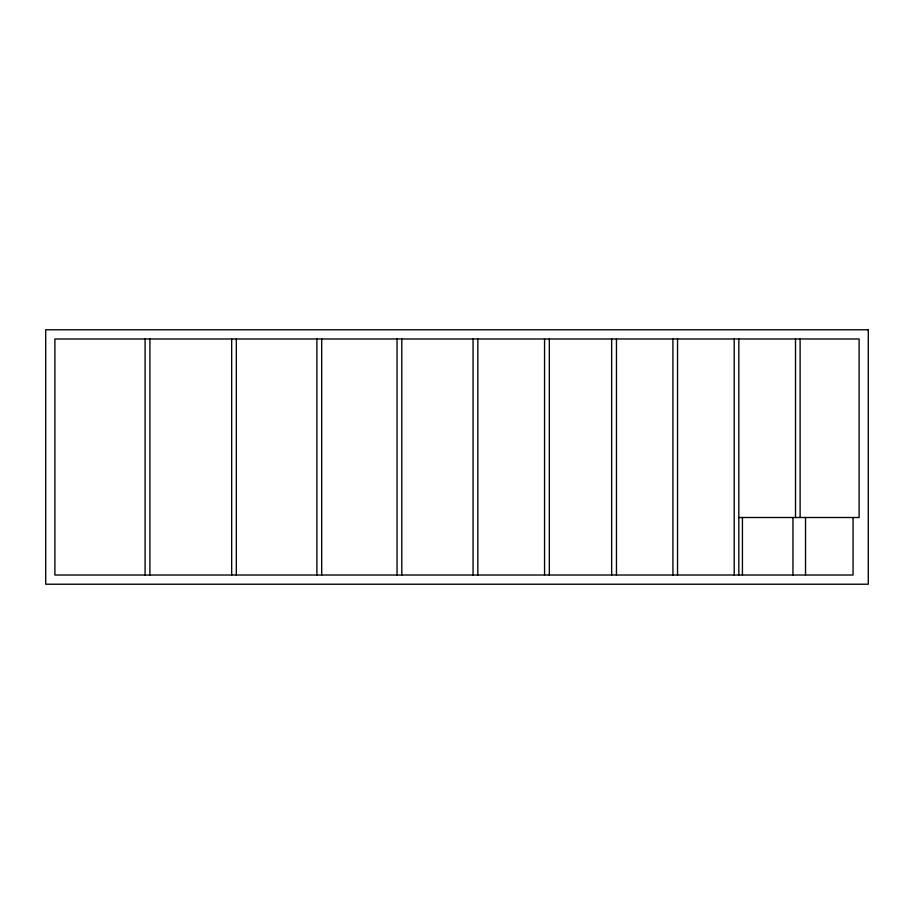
<?xml version="1.0" encoding="UTF-8"?>
<svg xmlns="http://www.w3.org/2000/svg" width="914" height="914" viewBox="0 0 914 914"><rect width="100%" height="100%" fill="white"/><g stroke="black" fill="none" stroke-linecap="round" stroke-linejoin="round"><path stroke-width="1.37" d="M738.82 517.507L859.103 517.507L859.103 338.98L54.897 338.98L54.897 575.02L853.07 575.02L853.07 517.507M805.531 517.507L805.531 575.02M800.116 338.98L800.116 517.507M795.511 338.98L795.511 517.507M792.952 517.507L792.952 575.02M742.431 517.507L742.431 575.02M738.82 338.98L738.82 575.02M734.216 338.98L734.216 575.02M677.537 338.98L677.537 575.02M672.933 338.98L672.933 575.02M616.459 338.98L616.459 575.02M611.649 338.98L611.649 575.02M549.325 338.98L549.325 575.02M544.561 338.98L544.561 575.02M477.828 338.98L477.828 575.02M473.064 338.98L473.064 575.02M401.794 338.98L401.794 575.02M397.042 338.98L397.042 575.02M321.682 338.98L321.682 575.02M316.895 338.98L316.895 575.02M236.326 338.98L236.326 575.02M231.676 338.98L231.676 575.02M149.907 338.98L149.907 575.02M145.086 338.98L145.086 575.02M868.3 329.783L45.7 329.783L45.7 584.217L868.3 584.217L868.3 329.783"/></g></svg>
